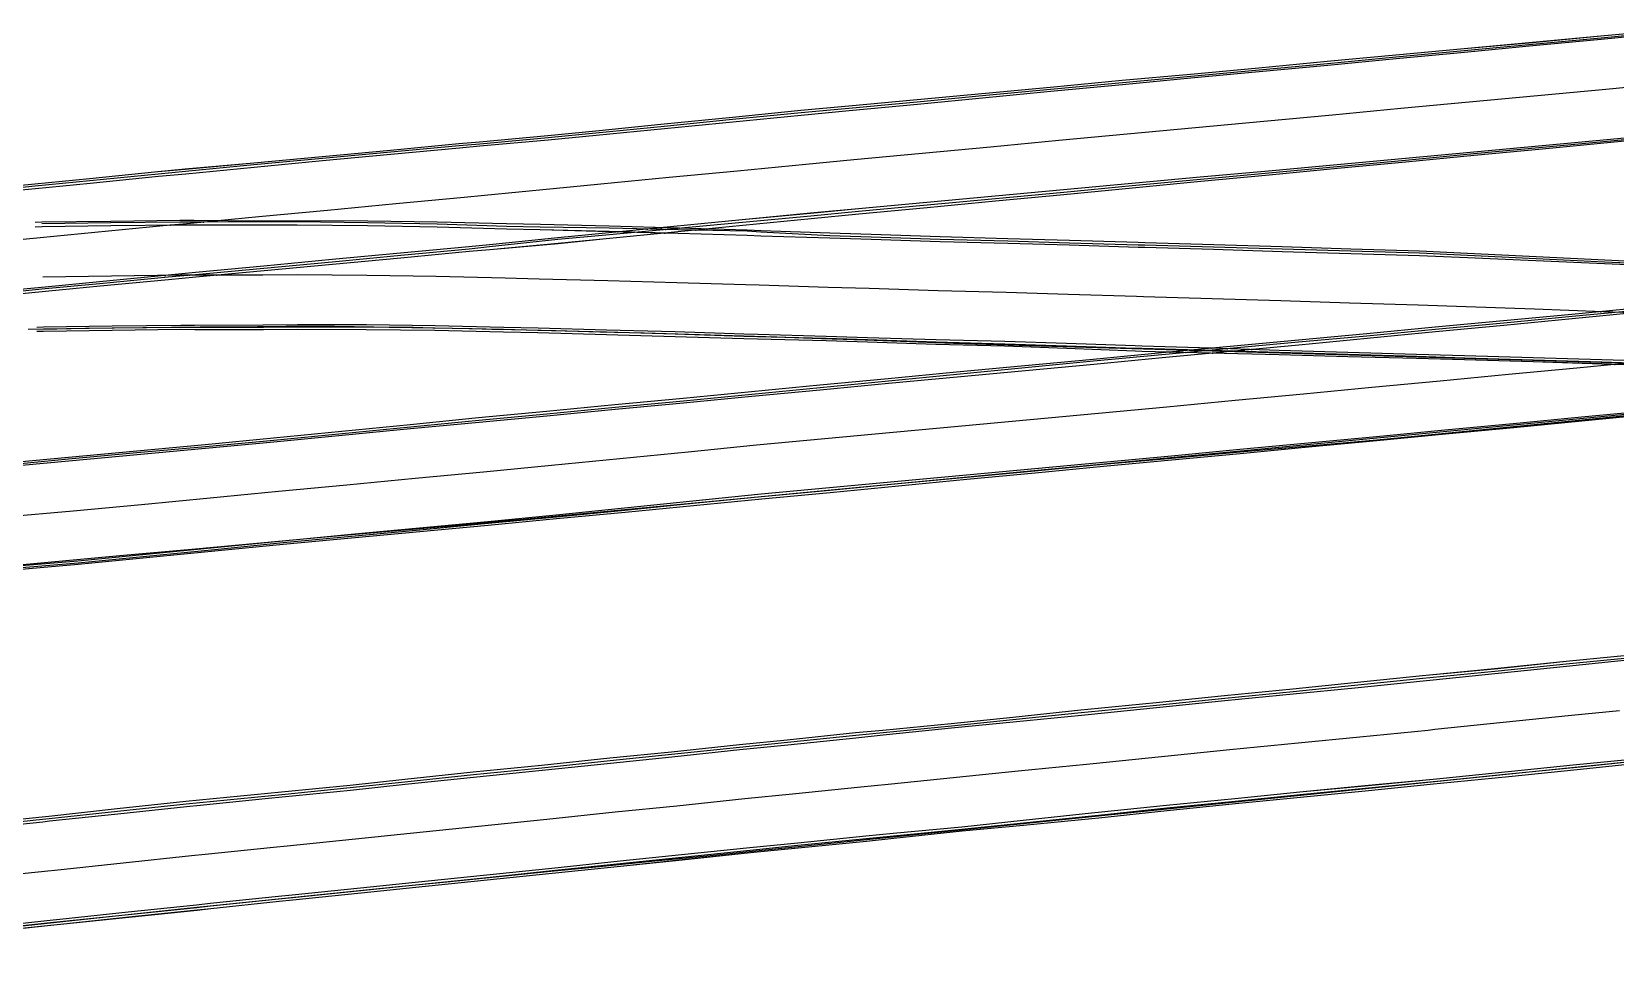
# Model space of a CAD drawing. Header units: metres. Extents: x 263353.8 to 263441.3, y 151065.1 to 151095.4.
# Drawn here: x 263366.53 to 263389.59, y 151065.08 to 151078.75 of the extents above; entities that cross this region are included whole.
import ezdxf

# ---------------------------------------------------------------- set-up
doc = ezdxf.new("R2010")
doc.units = ezdxf.units.M
for name, color, linetype in [('_BRK_INT', 1, 'Continuous'), ('_HARC', 251, 'Continuous'), ('_HTAN', 251, 'Continuous'), ('LIEDGE', 12, 'Continuous'), ('LIRAIL', 12, 'Continuous'), ('LOEDGE', 12, 'Continuous'), ('LORAIL', 12, 'Continuous'), ('LTOP', 12, 'Continuous'), ('RCL', 12, 'Continuous'), ('RIEDGE', 92, 'Continuous'), ('RIRAIL', 92, 'Continuous'), ('ROEDGE', 92, 'Continuous'), ('RORAIL', 92, 'Continuous'), ('RTOP', 92, 'Continuous')]:
    doc.layers.add(name, color=color, linetype=linetype)

msp = doc.modelspace()

# ---------------------------------------------------------------- linework, layer by layer
at = {"layer": '_BRK_INT'}
for p in [(263368.549, 151075.931, 256.27), (263368.55, 151075.931, 256.326), (263369.031, 151075.977, 256.327), (263369.232, 151075.996, 256.323), (263369.232, 151075.996, 256.326), (263375.066, 151075.834, 256.316), (263375.067, 151075.834, 256.316), (263375.067, 151075.834, 256.337), (263375.068, 151075.834, 256.337), (263375.304, 151075.828, 256.318), (263375.304, 151075.828, 256.338), (263375.496, 151075.876, 256.328), (263375.497, 151075.875, 256.339), (263375.7, 151075.895, 256.341), (263375.7, 151075.895, 256.323), (263375.7, 151075.895, 256.331), (263375.701, 151075.895, 256.331), (263375.749, 151075.815, 256.322), (263375.75, 151075.816, 256.341), (263375.75, 151075.815, 256.322), (263375.751, 151075.816, 256.341), (263375.763, 151075.87, 256.341), (263375.958, 151075.888, 256.34), (263375.958, 151075.888, 256.34), (263376.204, 151075.86, 256.343), (263376.204, 151075.86, 256.332), (263376.362, 151075.876, 256.335), (263376.362, 151075.876, 256.344), (263376.362, 151075.876, 256.344), (263376.363, 151075.876, 256.339), (263368.472, 151075.199, 256.326), (263368.474, 151075.199, 256.326), (263368.825, 151075.202, 256.326), (263369.227, 151075.203, 256.328), (263369.229, 151075.203, 256.31), (263389.384, 151074.672, 256.342), (263383.11, 151074.084, 256.35), (263383.111, 151074.084, 256.35), (263383.337, 151074.078, 256.348), (263383.425, 151074.113, 256.352), (263383.426, 151074.113, 256.352), (263383.655, 151074.107, 256.352), (263383.707, 151074.14, 256.337), (263383.708, 151074.14, 256.337), (263383.727, 151074.068, 256.346), (263383.728, 151074.068, 256.346), (263383.941, 151074.132, 256.342), (263383.942, 151074.132, 256.337), (263384.025, 151074.096, 256.35), (263384.026, 151074.096, 256.35), (263384.296, 151074.122, 256.349), (263384.297, 151074.122, 256.336), (263384.297, 151074.122, 256.336), (263384.298, 151074.122, 256.336), (263389.588, 151073.905, 256.336)]:
    msp.add_point(p, dxfattribs=at)
at = {"layer": '_HARC'}
for points in [[(263370.652, 151074.457, 256.326), (263370.235, 151074.455, 256.325), (263369.818, 151074.452, 256.325), (263369.401, 151074.449, 256.324), (263368.984, 151074.445, 256.324), (263368.567, 151074.441, 256.323), (263368.149, 151074.436, 256.322), (263367.732, 151074.431, 256.322), (263367.315, 151074.425, 256.321), (263366.898, 151074.419, 256.321), (263366.481, 151074.413, 256.32)], [(263373.519, 151074.406, 256.332), (263373.233, 151074.414, 256.331), (263372.946, 151074.421, 256.331), (263372.659, 151074.428, 256.33), (263372.373, 151074.434, 256.33), (263372.086, 151074.44, 256.329), (263371.799, 151074.444, 256.328), (263371.512, 151074.449, 256.328), (263371.225, 151074.452, 256.327), (263370.939, 151074.455, 256.327), (263370.652, 151074.457, 256.326)], [(263379.956, 151074.208, 256.349), (263379.313, 151074.233, 256.347), (263378.669, 151074.257, 256.346), (263378.026, 151074.279, 256.344), (263377.382, 151074.301, 256.342), (263376.738, 151074.321, 256.341), (263376.094, 151074.341, 256.339), (263375.451, 151074.359, 256.337), (263374.807, 151074.376, 256.335), (263374.163, 151074.391, 256.334), (263373.519, 151074.406, 256.332)], [(263393.383, 151073.824, 256.342), (263392.384, 151073.851, 256.343), (263391.384, 151073.879, 256.343), (263390.385, 151073.906, 256.344), (263389.385, 151073.934, 256.344), (263388.385, 151073.962, 256.345), (263387.386, 151073.991, 256.345), (263386.386, 151074.019, 256.346), (263385.387, 151074.048, 256.346), (263384.387, 151074.077, 256.347), (263383.387, 151074.106, 256.347), (263382.388, 151074.135, 256.348), (263381.388, 151074.165, 256.348), (263379.956, 151074.208, 256.349)], [(263373.844, 151071.66, 256.361), (263372.848, 151071.57, 256.361), (263371.852, 151071.481, 256.36), (263370.857, 151071.391, 256.36), (263369.861, 151071.3, 256.359), (263368.865, 151071.21, 256.359), (263367.869, 151071.119, 256.359), (263366.873, 151071.028, 256.358), (263365.877, 151070.936, 256.358), (263364.881, 151070.844, 256.357)], [(263376.364, 151066.744, 256.337), (263375.607, 151066.669, 256.335), (263374.85, 151066.594, 256.333), (263374.093, 151066.519, 256.33), (263373.336, 151066.443, 256.328), (263372.579, 151066.366, 256.326), (263371.822, 151066.29, 256.324), (263371.065, 151066.213, 256.322), (263370.308, 151066.135, 256.319), (263368.794, 151065.979, 256.315)]]:
    msp.add_polyline3d(points, dxfattribs=at)
at = {"layer": '_HTAN'}
for p, q in [((263390.217, 151073.219, 256.356), (263373.844, 151071.66, 256.361)), ((263390.687, 151068.204, 256.348), (263376.364, 151066.744, 256.337)), ((263368.794, 151065.979, 256.315), (263360.371, 151065.08, 256.308))]:
    msp.add_line(p, q, dxfattribs=at)
at = {"layer": 'LIEDGE'}
for points in [[(263390.221, 151077.25, 256.357), (263389.524, 151077.18, 256.355), (263388.528, 151077.088, 256.352), (263387.533, 151076.996, 256.349), (263386.537, 151076.905, 256.346), (263385.541, 151076.813, 256.343), (263384.545, 151076.721, 256.34), (263383.549, 151076.629, 256.337), (263382.554, 151076.537, 256.334), (263381.558, 151076.445, 256.331), (263380.562, 151076.353, 256.328), (263379.566, 151076.261, 256.323), (263378.571, 151076.169, 256.319), (263377.874, 151076.105, 256.316), (263376.878, 151076.009, 256.318), (263375.883, 151075.913, 256.319), (263374.887, 151075.817, 256.32), (263374.191, 151075.749, 256.321), (263373.196, 151075.647, 256.317), (263372.897, 151075.616, 256.316), (263371.902, 151075.523, 256.317), (263370.906, 151075.43, 256.318), (263369.91, 151075.336, 256.319), (263368.915, 151075.242, 256.318), (263368.517, 151075.204, 256.317), (263367.521, 151075.108, 256.307), (263366.725, 151075.031, 256.299), (263365.73, 151074.936, 256.301)], [(263390.398, 151073.943, 256.339), (263389.398, 151073.971, 256.337), (263388.398, 151074, 256.335), (263387.399, 151074.029, 256.333), (263386.699, 151074.049, 256.332), (263385.7, 151074.079, 256.334), (263384.7, 151074.109, 256.335), (263383.701, 151074.14, 256.337), (263382.701, 151074.171, 256.339), (263382.601, 151074.174, 256.339), (263381.602, 151074.207, 256.329), (263380.702, 151074.237, 256.32), (263379.703, 151074.263, 256.327), (263378.703, 151074.293, 256.331), (263378.103, 151074.31, 256.334), (263377.104, 151074.34, 256.333), (263376.904, 151074.346, 256.333), (263375.904, 151074.377, 256.328), (263374.904, 151074.405, 256.324), (263373.905, 151074.431, 256.319), (263373.405, 151074.443, 256.317), (263372.405, 151074.465, 256.319), (263371.405, 151074.479, 256.321), (263370.404, 151074.482, 256.323), (263369.904, 151074.478, 256.325), (263368.904, 151074.473, 256.325), (263368.704, 151074.471, 256.325), (263367.704, 151074.46, 256.323), (263366.704, 151074.446, 256.322)], [(263390.098, 151073.23, 256.303), (263389.103, 151073.136, 256.3), (263388.107, 151073.041, 256.296), (263387.112, 151072.946, 256.292), (263386.116, 151072.852, 256.293), (263385.121, 151072.757, 256.309), (263384.125, 151072.663, 256.326), (263383.13, 151072.568, 256.342), (263382.134, 151072.475, 256.347), (263381.138, 151072.383, 256.334), (263380.143, 151072.291, 256.322), (263379.147, 151072.199, 256.309), (263378.151, 151072.107, 256.297), (263377.155, 151072.015, 256.284), (263376.16, 151071.914, 256.302), (263375.166, 151071.813, 256.319), (263374.171, 151071.711, 256.337), (263373.175, 151071.614, 256.345), (263372.18, 151071.52, 256.343), (263371.184, 151071.426, 256.341), (263370.189, 151071.331, 256.339), (263369.194, 151071.233, 256.34), (263368.199, 151071.134, 256.342), (263367.203, 151071.038, 256.343), (263366.206, 151070.957, 256.342)], [(263389.726, 151068.14, 256.336), (263389.029, 151068.071, 256.332), (263388.034, 151067.973, 256.332), (263387.039, 151067.87, 256.338), (263386.94, 151067.86, 256.339), (263385.944, 151067.765, 256.336), (263385.048, 151067.678, 256.334), (263384.054, 151067.577, 256.329), (263383.058, 151067.48, 256.333), (263382.064, 151067.377, 256.339), (263381.964, 151067.367, 256.339), (263380.97, 151067.261, 256.339), (263380.075, 151067.166, 256.338), (263379.079, 151067.071, 256.328), (263378.681, 151067.033, 256.324), (263377.686, 151066.933, 256.323), (263376.99, 151066.863, 256.322), (263375.995, 151066.761, 256.32), (263375.099, 151066.671, 256.317), (263374.105, 151066.563, 256.327), (263373.111, 151066.459, 256.319), (263372.116, 151066.359, 256.314), (263371.32, 151066.278, 256.309), (263370.325, 151066.174, 256.315), (263370.126, 151066.153, 256.316), (263369.131, 151066.051, 256.299), (263368.932, 151066.031, 256.295), (263367.938, 151065.926, 256.297), (263366.943, 151065.82, 256.299), (263366.844, 151065.81, 256.299), (263365.849, 151065.705, 256.299)]]:
    msp.add_polyline3d(points, dxfattribs=at)
at = {"layer": 'LIRAIL', "lineweight": -3}
for points in [[(263390.221, 151077.25, 256.365), (263389.524, 151077.18, 256.363), (263388.528, 151077.088, 256.362), (263387.533, 151076.996, 256.361), (263386.537, 151076.904, 256.36), (263385.541, 151076.813, 256.359), (263384.545, 151076.721, 256.357), (263383.549, 151076.629, 256.356), (263382.554, 151076.537, 256.355), (263381.558, 151076.445, 256.354), (263380.562, 151076.353, 256.353), (263379.566, 151076.261, 256.35), (263378.571, 151076.169, 256.348), (263377.874, 151076.104, 256.346), (263376.878, 151076.009, 256.343), (263375.883, 151075.913, 256.34), (263374.887, 151075.817, 256.336), (263374.191, 151075.749, 256.334), (263373.196, 151075.646, 256.327), (263372.897, 151075.616, 256.325), (263371.902, 151075.523, 256.326), (263370.906, 151075.43, 256.327), (263369.91, 151075.336, 256.328), (263368.915, 151075.242, 256.328), (263368.517, 151075.204, 256.327), (263367.521, 151075.108, 256.318), (263366.725, 151075.031, 256.31), (263365.73, 151074.936, 256.312)], [(263390.398, 151073.943, 256.351), (263389.398, 151073.971, 256.349), (263388.398, 151074, 256.346), (263387.399, 151074.028, 256.343), (263386.699, 151074.049, 256.341), (263385.7, 151074.079, 256.345), (263384.7, 151074.109, 256.348), (263383.701, 151074.14, 256.351), (263382.701, 151074.171, 256.355), (263382.601, 151074.174, 256.355), (263381.602, 151074.207, 256.352), (263380.702, 151074.237, 256.349), (263379.703, 151074.263, 256.349), (263378.703, 151074.293, 256.347), (263378.103, 151074.31, 256.346), (263377.104, 151074.34, 256.343), (263376.904, 151074.346, 256.342), (263375.904, 151074.377, 256.339), (263374.904, 151074.405, 256.336), (263373.905, 151074.431, 256.333), (263373.405, 151074.443, 256.331), (263372.405, 151074.465, 256.33), (263371.405, 151074.479, 256.329), (263370.404, 151074.482, 256.328), (263369.904, 151074.478, 256.327), (263368.904, 151074.473, 256.326), (263368.704, 151074.471, 256.326), (263367.704, 151074.46, 256.325), (263366.704, 151074.446, 256.323), (263366.604, 151074.444, 256.323)], [(263390.098, 151073.23, 256.312), (263389.103, 151073.136, 256.308), (263388.107, 151073.041, 256.305), (263387.112, 151072.946, 256.301), (263386.116, 151072.852, 256.302), (263385.121, 151072.757, 256.318), (263384.125, 151072.663, 256.333), (263383.13, 151072.568, 256.349), (263382.134, 151072.475, 256.359), (263381.138, 151072.383, 256.358), (263380.143, 151072.291, 256.358), (263379.147, 151072.199, 256.358), (263378.151, 151072.107, 256.358), (263377.155, 151072.015, 256.358), (263376.16, 151071.914, 256.356), (263375.166, 151071.812, 256.355), (263374.171, 151071.711, 256.353), (263373.175, 151071.614, 256.351), (263372.18, 151071.52, 256.35), (263371.184, 151071.426, 256.348), (263370.189, 151071.331, 256.346), (263369.194, 151071.233, 256.348), (263368.199, 151071.134, 256.349), (263367.203, 151071.038, 256.35), (263366.206, 151070.957, 256.347)], [(263389.726, 151068.14, 256.349), (263389.029, 151068.071, 256.349), (263388.034, 151067.972, 256.349), (263387.039, 151067.87, 256.346), (263386.94, 151067.86, 256.346), (263385.944, 151067.764, 256.347), (263385.048, 151067.678, 256.347), (263384.054, 151067.577, 256.346), (263383.058, 151067.479, 256.346), (263382.064, 151067.377, 256.346), (263381.964, 151067.367, 256.346), (263380.97, 151067.261, 256.345), (263380.075, 151067.166, 256.343), (263379.079, 151067.071, 256.341), (263378.681, 151067.033, 256.341), (263377.686, 151066.933, 256.339), (263376.99, 151066.863, 256.338), (263375.995, 151066.761, 256.338), (263375.099, 151066.671, 256.336), (263374.105, 151066.563, 256.334), (263373.111, 151066.459, 256.332), (263372.116, 151066.359, 256.331), (263371.32, 151066.278, 256.329), (263370.325, 151066.174, 256.326), (263370.126, 151066.153, 256.325), (263369.131, 151066.051, 256.318), (263368.932, 151066.031, 256.316), (263367.938, 151065.926, 256.315), (263366.943, 151065.82, 256.313), (263366.844, 151065.81, 256.313), (263365.85, 151065.705, 256.313)]]:
    msp.add_polyline3d(points, dxfattribs=at)
at = {"layer": 'LOEDGE'}
for points in [[(263390.225, 151077.202, 256.361), (263389.528, 151077.135, 256.359), (263388.533, 151077.04, 256.356), (263387.537, 151076.945, 256.353), (263386.542, 151076.85, 256.35), (263385.546, 151076.756, 256.347), (263384.551, 151076.661, 256.344), (263383.555, 151076.566, 256.34), (263382.56, 151076.471, 256.337), (263381.564, 151076.376, 256.334), (263380.569, 151076.282, 256.331), (263379.573, 151076.187, 256.327), (263378.578, 151076.091, 256.322), (263377.881, 151076.025, 256.319), (263376.886, 151075.927, 256.323), (263375.891, 151075.829, 256.327), (263374.896, 151075.731, 256.331), (263374.199, 151075.662, 256.334), (263373.203, 151075.574, 256.321), (263372.904, 151075.547, 256.317), (263371.908, 151075.454, 256.317), (263370.913, 151075.361, 256.318), (263369.917, 151075.267, 256.318), (263368.921, 151075.175, 256.306), (263368.523, 151075.138, 256.301), (263367.528, 151075.043, 256.297), (263366.731, 151074.968, 256.293), (263365.736, 151074.869, 256.3)], [(263390.396, 151073.881, 256.339), (263389.396, 151073.91, 256.336), (263388.397, 151073.94, 256.332), (263387.397, 151073.97, 256.329), (263386.698, 151073.992, 256.327), (263385.698, 151074.017, 256.334), (263384.698, 151074.043, 256.34), (263383.698, 151074.068, 256.346), (263382.699, 151074.094, 256.352), (263382.599, 151074.097, 256.353), (263381.599, 151074.134, 256.346), (263380.7, 151074.168, 256.339), (263379.7, 151074.195, 256.338), (263378.701, 151074.228, 256.333), (263378.101, 151074.247, 256.331), (263377.102, 151074.271, 256.329), (263376.902, 151074.276, 256.328), (263375.902, 151074.308, 256.329), (263374.903, 151074.336, 256.33), (263373.903, 151074.362, 256.331), (263373.403, 151074.375, 256.331), (263372.404, 151074.396, 256.326), (263371.404, 151074.409, 256.321), (263370.405, 151074.411, 256.317), (263369.905, 151074.406, 256.314), (263368.905, 151074.41, 256.304), (263368.705, 151074.411, 256.301), (263367.705, 151074.399, 256.3), (263366.705, 151074.385, 256.299), (263366.605, 151074.383, 256.298)], [(263390.104, 151073.174, 256.289), (263389.108, 151073.078, 256.284), (263388.113, 151072.983, 256.279), (263387.118, 151072.887, 256.275), (263386.122, 151072.791, 256.275), (263385.126, 151072.698, 256.297), (263384.131, 151072.604, 256.318), (263383.135, 151072.511, 256.339), (263382.14, 151072.416, 256.348), (263381.144, 151072.321, 256.338), (263380.149, 151072.226, 256.327), (263379.153, 151072.131, 256.317), (263378.158, 151072.036, 256.306), (263377.162, 151071.941, 256.296), (263376.167, 151071.845, 256.312), (263375.172, 151071.749, 256.328), (263374.176, 151071.653, 256.343), (263373.18, 151071.56, 256.351), (263372.185, 151071.468, 256.349), (263371.189, 151071.376, 256.348), (263370.193, 151071.283, 256.347), (263369.198, 151071.186, 256.345), (263368.203, 151071.088, 256.343), (263367.207, 151070.992, 256.341), (263366.211, 151070.903, 256.343)], [(263389.733, 151068.074, 256.352), (263389.036, 151068.001, 256.354), (263388.042, 151067.899, 256.343), (263387.046, 151067.8, 256.328), (263386.947, 151067.79, 256.326), (263385.952, 151067.69, 256.335), (263385.056, 151067.6, 256.342), (263384.061, 151067.504, 256.339), (263383.066, 151067.403, 256.34), (263382.072, 151067.298, 256.351), (263381.972, 151067.287, 256.352), (263380.977, 151067.191, 256.346), (263380.081, 151067.105, 256.34), (263379.087, 151067, 256.331), (263378.689, 151066.958, 256.327), (263377.694, 151066.86, 256.329), (263376.997, 151066.791, 256.33), (263376.002, 151066.686, 256.33), (263375.107, 151066.594, 256.329), (263374.112, 151066.492, 256.33), (263373.118, 151066.387, 256.327), (263372.123, 151066.285, 256.326), (263371.327, 151066.203, 256.325), (263370.333, 151066.101, 256.316), (263370.134, 151066.081, 256.314), (263369.139, 151065.975, 256.299), (263368.94, 151065.953, 256.296), (263367.946, 151065.851, 256.298), (263366.951, 151065.749, 256.301), (263366.852, 151065.739, 256.301), (263365.857, 151065.633, 256.305)]]:
    msp.add_polyline3d(points, dxfattribs=at)
at = {"layer": 'LORAIL'}
for points in [[(263390.225, 151077.202, 256.365), (263389.528, 151077.135, 256.363), (263388.533, 151077.04, 256.362), (263387.537, 151076.945, 256.361), (263386.542, 151076.85, 256.36), (263385.546, 151076.756, 256.359), (263384.551, 151076.661, 256.357), (263383.555, 151076.566, 256.356), (263382.56, 151076.471, 256.355), (263381.564, 151076.376, 256.354), (263380.569, 151076.282, 256.353), (263379.573, 151076.187, 256.35), (263378.578, 151076.092, 256.348), (263377.881, 151076.025, 256.346), (263376.886, 151075.927, 256.343), (263375.891, 151075.829, 256.34), (263374.896, 151075.731, 256.336), (263374.199, 151075.663, 256.334), (263373.203, 151075.574, 256.327), (263372.904, 151075.547, 256.325), (263371.908, 151075.454, 256.326), (263370.913, 151075.361, 256.327), (263369.917, 151075.267, 256.328), (263368.921, 151075.175, 256.328), (263368.523, 151075.138, 256.327), (263367.528, 151075.043, 256.318), (263366.731, 151074.968, 256.31), (263365.736, 151074.869, 256.312)], [(263390.396, 151073.881, 256.351), (263389.396, 151073.911, 256.349), (263388.397, 151073.94, 256.346), (263387.397, 151073.971, 256.343), (263386.698, 151073.992, 256.341), (263385.698, 151074.017, 256.345), (263384.698, 151074.043, 256.348), (263383.698, 151074.068, 256.351), (263382.699, 151074.094, 256.355), (263382.599, 151074.097, 256.355), (263381.599, 151074.134, 256.352), (263380.7, 151074.168, 256.349), (263379.7, 151074.196, 256.349), (263378.701, 151074.228, 256.347), (263378.101, 151074.247, 256.346), (263377.102, 151074.271, 256.343), (263376.902, 151074.276, 256.342), (263375.902, 151074.308, 256.339), (263374.903, 151074.337, 256.336), (263373.903, 151074.363, 256.333), (263373.403, 151074.375, 256.331), (263372.404, 151074.396, 256.33), (263371.404, 151074.409, 256.329), (263370.405, 151074.411, 256.328), (263369.905, 151074.406, 256.327), (263368.905, 151074.41, 256.326), (263368.705, 151074.411, 256.326), (263367.705, 151074.399, 256.325), (263366.705, 151074.385, 256.323), (263366.605, 151074.384, 256.323)], [(263390.104, 151073.174, 256.312), (263389.108, 151073.078, 256.308), (263388.113, 151072.983, 256.305), (263387.118, 151072.887, 256.301), (263386.122, 151072.791, 256.302), (263385.126, 151072.698, 256.318), (263384.131, 151072.604, 256.333), (263383.135, 151072.511, 256.349), (263382.14, 151072.416, 256.359), (263381.144, 151072.321, 256.358), (263380.149, 151072.226, 256.358), (263379.153, 151072.131, 256.358), (263378.158, 151072.036, 256.358), (263377.162, 151071.941, 256.358), (263376.167, 151071.845, 256.356), (263375.172, 151071.749, 256.355), (263374.176, 151071.653, 256.353), (263373.18, 151071.56, 256.351), (263372.185, 151071.468, 256.35), (263371.189, 151071.376, 256.348), (263370.193, 151071.283, 256.346), (263369.198, 151071.186, 256.348), (263368.203, 151071.089, 256.349), (263367.207, 151070.992, 256.35), (263366.211, 151070.904, 256.347)], [(263389.733, 151068.074, 256.349), (263389.036, 151068.001, 256.349), (263388.042, 151067.899, 256.349), (263387.046, 151067.8, 256.346), (263386.947, 151067.79, 256.346), (263385.952, 151067.69, 256.347), (263385.056, 151067.6, 256.347), (263384.061, 151067.504, 256.346), (263383.066, 151067.403, 256.346), (263382.072, 151067.298, 256.346), (263381.972, 151067.287, 256.346), (263380.977, 151067.191, 256.345), (263380.081, 151067.105, 256.343), (263379.087, 151067, 256.341), (263378.689, 151066.958, 256.341), (263377.694, 151066.86, 256.339), (263376.997, 151066.791, 256.338), (263376.002, 151066.687, 256.338), (263375.107, 151066.594, 256.336), (263374.112, 151066.492, 256.334), (263373.118, 151066.387, 256.332), (263372.123, 151066.285, 256.331), (263371.327, 151066.203, 256.329), (263370.333, 151066.101, 256.326), (263370.134, 151066.081, 256.325), (263369.139, 151065.975, 256.318), (263368.94, 151065.954, 256.316), (263367.946, 151065.852, 256.315), (263366.951, 151065.749, 256.313), (263366.852, 151065.739, 256.313), (263365.857, 151065.634, 256.313)]]:
    msp.add_polyline3d(points, dxfattribs=at)
at = {"layer": 'LTOP'}
for points in [[(263390.223, 151077.224, 256.365), (263389.526, 151077.156, 256.363), (263388.531, 151077.063, 256.362), (263387.535, 151076.97, 256.361), (263386.539, 151076.876, 256.36), (263385.544, 151076.783, 256.359), (263384.548, 151076.69, 256.357), (263383.552, 151076.597, 256.356), (263382.557, 151076.504, 256.355), (263381.561, 151076.41, 256.354), (263380.566, 151076.317, 256.353), (263379.57, 151076.224, 256.35), (263378.574, 151076.13, 256.348), (263377.877, 151076.065, 256.346), (263376.882, 151075.973, 256.343), (263375.886, 151075.881, 256.34), (263374.89, 151075.789, 256.336), (263374.193, 151075.725, 256.334), (263373.199, 151075.616, 256.327), (263372.901, 151075.584, 256.325), (263371.905, 151075.489, 256.326), (263370.909, 151075.395, 256.327), (263369.914, 151075.3, 256.328), (263368.918, 151075.211, 256.328), (263368.52, 151075.175, 256.327), (263367.524, 151075.08, 256.318), (263366.728, 151075.004, 256.31), (263365.733, 151074.903, 256.312)], [(263390.397, 151073.905, 256.351), (263389.397, 151073.935, 256.349), (263388.397, 151073.966, 256.346), (263387.398, 151073.997, 256.343), (263386.698, 151074.019, 256.341), (263385.699, 151074.048, 256.345), (263384.699, 151074.076, 256.348), (263383.7, 151074.105, 256.351), (263382.7, 151074.134, 256.355), (263382.6, 151074.137, 256.355), (263381.601, 151074.171, 256.352), (263380.701, 151074.201, 256.349), (263379.702, 151074.229, 256.349), (263378.702, 151074.261, 256.347), (263378.102, 151074.28, 256.346), (263377.103, 151074.308, 256.343), (263376.903, 151074.313, 256.342), (263375.903, 151074.345, 256.339), (263374.904, 151074.373, 256.336), (263373.904, 151074.399, 256.333), (263373.404, 151074.411, 256.331), (263372.404, 151074.432, 256.33), (263371.404, 151074.446, 256.329), (263370.405, 151074.448, 256.328), (263369.905, 151074.443, 256.327), (263368.905, 151074.442, 256.326), (263368.705, 151074.442, 256.326), (263367.705, 151074.43, 256.325), (263366.705, 151074.416, 256.323)], [(263390.102, 151073.188, 256.312), (263389.107, 151073.091, 256.308), (263388.112, 151072.994, 256.305), (263387.116, 151072.898, 256.301), (263386.121, 151072.803, 256.302), (263385.125, 151072.714, 256.318), (263384.129, 151072.625, 256.333), (263383.133, 151072.536, 256.349), (263382.137, 151072.445, 256.359), (263381.141, 151072.352, 256.358), (263380.146, 151072.258, 256.358), (263379.15, 151072.164, 256.358), (263378.155, 151072.07, 256.358), (263377.159, 151071.976, 256.358), (263376.164, 151071.877, 256.356), (263375.169, 151071.778, 256.355), (263374.174, 151071.68, 256.353), (263373.178, 151071.585, 256.351), (263372.182, 151071.492, 256.35), (263371.187, 151071.398, 256.348), (263370.191, 151071.304, 256.346), (263369.196, 151071.206, 256.348), (263368.201, 151071.107, 256.349), (263367.206, 151071.011, 256.35), (263366.209, 151070.927, 256.347)], [(263389.729, 151068.105, 256.349), (263389.033, 151068.036, 256.349), (263388.038, 151067.936, 256.349), (263387.043, 151067.835, 256.346), (263386.943, 151067.825, 256.346), (263385.948, 151067.727, 256.347), (263385.052, 151067.639, 256.347), (263384.057, 151067.54, 256.346), (263383.062, 151067.441, 256.346), (263382.068, 151067.337, 256.346), (263381.968, 151067.327, 256.346), (263380.974, 151067.224, 256.345), (263380.078, 151067.132, 256.343), (263379.083, 151067.035, 256.341), (263378.685, 151066.996, 256.341), (263377.69, 151066.896, 256.339), (263376.993, 151066.827, 256.338), (263375.999, 151066.724, 256.338), (263375.103, 151066.633, 256.336), (263374.109, 151066.528, 256.334), (263373.114, 151066.423, 256.332), (263372.119, 151066.322, 256.331), (263371.324, 151066.24, 256.329), (263370.329, 151066.138, 256.326), (263370.13, 151066.117, 256.325), (263369.135, 151066.013, 256.318), (263368.936, 151065.992, 256.316), (263367.942, 151065.889, 256.315), (263366.947, 151065.785, 256.313), (263366.848, 151065.774, 256.313), (263365.853, 151065.669, 256.313)]]:
    msp.add_polyline3d(points, dxfattribs=at)
at = {"layer": 'RCL', "lineweight": -3}
for points in [[(263390.152, 151077.977, 256.363), (263389.455, 151077.909, 256.363), (263388.46, 151077.816, 256.362), (263387.464, 151077.722, 256.361), (263386.468, 151077.629, 256.36), (263385.473, 151077.536, 256.359), (263384.477, 151077.443, 256.357), (263383.481, 151077.35, 256.356), (263382.486, 151077.257, 256.355), (263381.49, 151077.163, 256.354), (263380.494, 151077.07, 256.353), (263379.499, 151076.977, 256.35), (263378.503, 151076.883, 256.348), (263377.806, 151076.818, 256.346), (263376.81, 151076.721, 256.343), (263375.815, 151076.625, 256.34), (263374.819, 151076.528, 256.336), (263374.123, 151076.46, 256.334), (263373.127, 151076.364, 256.327), (263372.828, 151076.335, 256.325), (263371.833, 151076.242, 256.326), (263370.837, 151076.148, 256.327), (263369.841, 151076.055, 256.328), (263368.845, 151075.959, 256.328), (263368.447, 151075.921, 256.327), (263367.452, 151075.824, 256.318), (263366.655, 151075.747, 256.31), (263365.66, 151075.652, 256.312)], [(263390.417, 151074.635, 256.343), (263389.418, 151074.671, 256.342), (263388.418, 151074.707, 256.342), (263387.419, 151074.743, 256.342), (263386.72, 151074.768, 256.341), (263385.72, 151074.798, 256.344), (263384.721, 151074.828, 256.347), (263383.722, 151074.858, 256.349), (263382.722, 151074.888, 256.352), (263382.622, 151074.891, 256.352), (263381.623, 151074.923, 256.351), (263380.724, 151074.952, 256.349), (263379.731, 151074.977, 256.349), (263378.729, 151075.008, 256.347), (263378.128, 151075.026, 256.345), (263377.127, 151075.057, 256.343), (263376.926, 151075.063, 256.342), (263375.925, 151075.093, 256.338), (263374.923, 151075.121, 256.334), (263373.921, 151075.146, 256.331), (263373.425, 151075.158, 256.329), (263372.42, 151075.184, 256.328), (263371.414, 151075.201, 256.328), (263370.4, 151075.207, 256.327), (263369.899, 151075.205, 256.327), (263368.897, 151075.203, 256.326), (263368.697, 151075.202, 256.326), (263367.695, 151075.19, 256.325), (263366.693, 151075.176, 256.323)], [(263390.03, 151073.947, 256.312), (263389.035, 151073.852, 256.308), (263388.039, 151073.757, 256.305), (263387.044, 151073.661, 256.301), (263386.048, 151073.566, 256.302), (263385.053, 151073.472, 256.316), (263384.057, 151073.378, 256.331), (263383.062, 151073.283, 256.346), (263382.066, 151073.19, 256.355), (263381.07, 151073.097, 256.355), (263380.075, 151073.004, 256.355), (263379.079, 151072.912, 256.355), (263378.083, 151072.819, 256.355), (263377.088, 151072.726, 256.354), (263376.092, 151072.628, 256.354), (263375.097, 151072.53, 256.353), (263374.102, 151072.431, 256.353), (263373.111, 151072.336, 256.351), (263372.115, 151072.242, 256.35), (263371.119, 151072.148, 256.348), (263370.123, 151072.053, 256.346), (263369.128, 151071.957, 256.347), (263368.132, 151071.86, 256.348), (263367.136, 151071.766, 256.348), (263366.14, 151071.68, 256.346)], [(263389.653, 151068.858, 256.346), (263388.956, 151068.789, 256.347), (263387.961, 151068.688, 256.345), (263386.966, 151068.585, 256.344), (263386.867, 151068.575, 256.344), (263385.872, 151068.477, 256.345), (263384.976, 151068.389, 256.345), (263383.981, 151068.29, 256.346), (263382.986, 151068.191, 256.345), (263381.991, 151068.089, 256.343), (263381.892, 151068.079, 256.343), (263380.897, 151067.978, 256.341), (263380.001, 151067.887, 256.34), (263379.006, 151067.788, 256.34), (263378.608, 151067.748, 256.341), (263377.613, 151067.647, 256.338), (263376.917, 151067.576, 256.336), (263375.925, 151067.473, 256.335), (263375.029, 151067.381, 256.332), (263374.034, 151067.276, 256.331), (263373.039, 151067.174, 256.329), (263372.043, 151067.072, 256.327), (263371.247, 151066.99, 256.326), (263370.252, 151066.888, 256.323), (263370.053, 151066.867, 256.322), (263369.057, 151066.765, 256.316), (263368.858, 151066.745, 256.315), (263367.862, 151066.64, 256.314), (263366.867, 151066.535, 256.313), (263366.768, 151066.525, 256.313), (263365.773, 151066.42, 256.313)]]:
    msp.add_polyline3d(points, dxfattribs=at)
at = {"layer": 'RIEDGE'}
for points in [[(263390.083, 151078.704, 256.353), (263389.387, 151078.638, 256.352), (263388.391, 151078.543, 256.351), (263387.396, 151078.449, 256.35), (263386.4, 151078.354, 256.349), (263385.405, 151078.26, 256.348), (263384.409, 151078.165, 256.347), (263383.413, 151078.071, 256.346), (263382.418, 151077.976, 256.345), (263381.422, 151077.882, 256.344), (263380.427, 151077.787, 256.343), (263379.431, 151077.692, 256.341), (263378.435, 151077.597, 256.339), (263377.738, 151077.531, 256.337), (263376.743, 151077.434, 256.335), (263375.747, 151077.337, 256.333), (263374.751, 151077.239, 256.331), (263374.054, 151077.171, 256.33), (263373.058, 151077.081, 256.33), (263372.759, 151077.054, 256.33), (263371.763, 151076.961, 256.329), (263370.767, 151076.867, 256.329), (263369.771, 151076.773, 256.328), (263368.775, 151076.677, 256.313), (263368.377, 151076.639, 256.307), (263367.382, 151076.541, 256.298), (263366.586, 151076.463, 256.29), (263365.59, 151076.367, 256.298)], [(263390.436, 151075.327, 256.337), (263389.437, 151075.37, 256.337), (263388.438, 151075.413, 256.336), (263387.439, 151075.457, 256.335), (263386.74, 151075.487, 256.335), (263385.741, 151075.516, 256.336), (263384.742, 151075.546, 256.337), (263383.743, 151075.576, 256.338), (263382.743, 151075.606, 256.339), (263382.643, 151075.609, 256.339), (263381.644, 151075.639, 256.34), (263380.745, 151075.666, 256.341), (263379.759, 151075.692, 256.334), (263378.755, 151075.724, 256.324), (263378.153, 151075.741, 256.318), (263377.149, 151075.774, 256.33), (263376.949, 151075.78, 256.332), (263375.945, 151075.81, 256.324), (263374.941, 151075.837, 256.315), (263373.937, 151075.862, 256.306), (263373.446, 151075.874, 256.302), (263372.434, 151075.902, 256.291), (263371.423, 151075.923, 256.28), (263370.396, 151075.932, 256.269), (263369.894, 151075.931, 256.264), (263368.89, 151075.933, 256.269), (263368.689, 151075.933, 256.271), (263367.686, 151075.921, 256.269), (263366.682, 151075.907, 256.268)], [(263389.962, 151074.664, 256.323), (263388.966, 151074.568, 256.321), (263387.971, 151074.472, 256.32), (263386.976, 151074.377, 256.319), (263385.98, 151074.281, 256.319), (263384.985, 151074.187, 256.326), (263383.989, 151074.092, 256.332), (263382.994, 151073.998, 256.338), (263381.998, 151073.904, 256.342), (263381.002, 151073.811, 256.343), (263380.007, 151073.717, 256.343), (263379.011, 151073.624, 256.344), (263378.015, 151073.531, 256.345), (263377.02, 151073.437, 256.345), (263376.024, 151073.342, 256.347), (263375.029, 151073.247, 256.349), (263374.033, 151073.152, 256.351), (263373.046, 151073.059, 256.351), (263372.05, 151072.964, 256.349), (263371.054, 151072.869, 256.347), (263370.058, 151072.774, 256.345), (263369.062, 151072.681, 256.343), (263368.066, 151072.587, 256.34), (263367.07, 151072.494, 256.339), (263366.073, 151072.403, 256.343)], [(263390.578, 151069.677, 256.343), (263389.579, 151069.576, 256.342), (263388.883, 151069.506, 256.341), (263387.888, 151069.403, 256.339), (263386.894, 151069.3, 256.325), (263386.794, 151069.29, 256.323), (263385.799, 151069.19, 256.326), (263384.904, 151069.101, 256.329), (263383.908, 151069.003, 256.335), (263382.913, 151068.902, 256.337), (263381.918, 151068.802, 256.334), (263381.819, 151068.792, 256.334), (263380.824, 151068.695, 256.336), (263379.928, 151068.607, 256.337), (263378.933, 151068.504, 256.334), (263378.535, 151068.463, 256.332), (263377.541, 151068.361, 256.32), (263376.844, 151068.289, 256.312), (263375.855, 151068.184, 256.309), (263374.958, 151068.091, 256.304), (263373.963, 151067.989, 256.322), (263372.967, 151067.889, 256.323), (263371.971, 151067.785, 256.321), (263371.175, 151067.701, 256.319), (263370.179, 151067.602, 256.311), (263369.979, 151067.582, 256.309), (263368.984, 151067.479, 256.301), (263368.784, 151067.459, 256.299), (263367.785, 151067.355, 256.297), (263366.791, 151067.25, 256.295), (263366.691, 151067.24, 256.295), (263365.697, 151067.136, 256.3)]]:
    msp.add_polyline3d(points, dxfattribs=at)
at = {"layer": 'RIRAIL', "lineweight": -3}
for points in [[(263390.083, 151078.705, 256.363), (263389.387, 151078.638, 256.363), (263388.391, 151078.543, 256.362), (263387.396, 151078.449, 256.361), (263386.4, 151078.354, 256.36), (263385.405, 151078.26, 256.359), (263384.409, 151078.165, 256.358), (263383.413, 151078.071, 256.357), (263382.418, 151077.976, 256.356), (263381.422, 151077.882, 256.355), (263380.427, 151077.787, 256.354), (263379.431, 151077.692, 256.352), (263378.435, 151077.598, 256.35), (263377.738, 151077.531, 256.348), (263376.743, 151077.434, 256.345), (263375.747, 151077.337, 256.341), (263374.751, 151077.239, 256.338), (263374.054, 151077.171, 256.335), (263373.058, 151077.081, 256.335), (263372.759, 151077.054, 256.336), (263371.763, 151076.961, 256.335), (263370.767, 151076.867, 256.335), (263369.771, 151076.773, 256.334), (263368.775, 151076.677, 256.331), (263368.377, 151076.639, 256.329), (263367.382, 151076.541, 256.324), (263366.586, 151076.463, 256.319), (263365.59, 151076.368, 256.317)], [(263390.436, 151075.327, 256.343), (263389.437, 151075.37, 256.343), (263388.438, 151075.413, 256.343), (263387.439, 151075.457, 256.343), (263386.74, 151075.487, 256.343), (263385.741, 151075.517, 256.345), (263384.742, 151075.546, 256.347), (263383.743, 151075.576, 256.35), (263382.743, 151075.606, 256.352), (263382.643, 151075.609, 256.352), (263381.644, 151075.639, 256.352), (263380.745, 151075.667, 256.351), (263379.759, 151075.692, 256.35), (263378.755, 151075.724, 256.347), (263378.153, 151075.741, 256.345), (263377.149, 151075.774, 256.347), (263376.949, 151075.78, 256.347), (263375.945, 151075.81, 256.342), (263374.941, 151075.838, 256.337), (263373.937, 151075.862, 256.331), (263373.446, 151075.874, 256.329), (263372.434, 151075.902, 256.329), (263371.423, 151075.923, 256.329), (263370.396, 151075.932, 256.329), (263369.894, 151075.931, 256.329), (263368.89, 151075.933, 256.327), (263368.689, 151075.933, 256.326), (263367.686, 151075.921, 256.325), (263366.682, 151075.907, 256.323), (263366.581, 151075.905, 256.323)], [(263389.962, 151074.664, 256.342), (263388.966, 151074.568, 256.343), (263387.971, 151074.472, 256.343), (263386.976, 151074.377, 256.343), (263385.98, 151074.281, 256.344), (263384.985, 151074.187, 256.347), (263383.989, 151074.092, 256.35), (263382.994, 151073.998, 256.353), (263381.998, 151073.904, 256.355), (263381.002, 151073.811, 256.355), (263380.007, 151073.717, 256.355), (263379.011, 151073.624, 256.355), (263378.015, 151073.531, 256.355), (263377.02, 151073.437, 256.354), (263376.024, 151073.342, 256.355), (263375.029, 151073.247, 256.355), (263374.033, 151073.152, 256.355), (263373.046, 151073.059, 256.354), (263372.05, 151072.964, 256.354), (263371.054, 151072.869, 256.353), (263370.058, 151072.774, 256.353), (263369.062, 151072.681, 256.351), (263368.066, 151072.587, 256.35), (263367.07, 151072.494, 256.349), (263366.073, 151072.403, 256.35)], [(263390.578, 151069.677, 256.345), (263389.579, 151069.576, 256.346), (263388.883, 151069.506, 256.347), (263387.888, 151069.403, 256.345), (263386.894, 151069.3, 256.344), (263386.794, 151069.29, 256.344), (263385.799, 151069.19, 256.345), (263384.903, 151069.101, 256.345), (263383.908, 151069.003, 256.346), (263382.913, 151068.902, 256.345), (263381.918, 151068.802, 256.343), (263381.819, 151068.792, 256.343), (263380.824, 151068.695, 256.341), (263379.928, 151068.607, 256.34), (263378.933, 151068.504, 256.341), (263378.535, 151068.463, 256.341), (263377.541, 151068.361, 256.338), (263376.844, 151068.289, 256.336), (263375.855, 151068.185, 256.335), (263374.958, 151068.091, 256.332), (263373.963, 151067.989, 256.331), (263372.967, 151067.889, 256.329), (263371.971, 151067.785, 256.327), (263371.175, 151067.701, 256.326), (263370.179, 151067.602, 256.323), (263369.979, 151067.582, 256.322), (263368.984, 151067.48, 256.316), (263368.784, 151067.459, 256.315), (263367.785, 151067.355, 256.317), (263366.791, 151067.25, 256.319), (263366.691, 151067.24, 256.319), (263365.697, 151067.136, 256.323)]]:
    msp.add_polyline3d(points, dxfattribs=at)
at = {"layer": 'ROEDGE'}
for points in [[(263390.079, 151078.75, 256.356), (263389.382, 151078.683, 256.352), (263388.387, 151078.591, 256.35), (263387.391, 151078.498, 256.349), (263386.395, 151078.406, 256.347), (263385.399, 151078.314, 256.345), (263384.404, 151078.221, 256.343), (263383.408, 151078.129, 256.341), (263382.412, 151078.037, 256.339), (263381.416, 151077.944, 256.337), (263380.421, 151077.852, 256.335), (263379.425, 151077.76, 256.332), (263378.429, 151077.667, 256.328), (263377.731, 151077.602, 256.326), (263376.736, 151077.502, 256.327), (263375.741, 151077.402, 256.329), (263374.745, 151077.301, 256.33), (263374.049, 151077.231, 256.331), (263373.052, 151077.141, 256.329), (263372.753, 151077.115, 256.328), (263371.757, 151077.022, 256.328), (263370.761, 151076.929, 256.328), (263369.765, 151076.836, 256.327), (263368.768, 151076.746, 256.309), (263368.37, 151076.709, 256.302), (263367.375, 151076.608, 256.303), (263366.579, 151076.527, 256.304), (263365.584, 151076.432, 256.305)], [(263390.437, 151075.373, 256.341), (263389.439, 151075.422, 256.338), (263388.44, 151075.47, 256.335), (263387.441, 151075.519, 256.332), (263386.742, 151075.554, 256.33), (263385.743, 151075.584, 256.334), (263384.744, 151075.615, 256.337), (263383.745, 151075.646, 256.341), (263382.745, 151075.677, 256.345), (263382.645, 151075.68, 256.345), (263381.646, 151075.708, 256.342), (263380.747, 151075.733, 256.34), (263379.761, 151075.761, 256.334), (263378.758, 151075.795, 256.325), (263378.155, 151075.814, 256.32), (263377.152, 151075.851, 256.342), (263376.951, 151075.858, 256.346), (263375.947, 151075.888, 256.334), (263374.943, 151075.916, 256.322), (263373.939, 151075.941, 256.309), (263373.448, 151075.954, 256.303), (263372.436, 151075.977, 256.309), (263371.424, 151075.992, 256.315), (263370.396, 151075.996, 256.321), (263369.894, 151075.992, 256.325), (263368.89, 151075.999, 256.321), (263368.689, 151076, 256.321), (263367.685, 151075.988, 256.319), (263366.681, 151075.974, 256.318), (263366.58, 151075.973, 256.318)], [(263389.956, 151074.726, 256.338), (263388.96, 151074.632, 256.337), (263387.965, 151074.539, 256.337), (263386.969, 151074.445, 256.337), (263385.973, 151074.352, 256.338), (263384.978, 151074.259, 256.342), (263383.982, 151074.165, 256.346), (263382.987, 151074.072, 256.351), (263381.991, 151073.978, 256.353), (263380.995, 151073.884, 256.353), (263380, 151073.789, 256.352), (263379.004, 151073.695, 256.352), (263378.009, 151073.6, 256.352), (263377.013, 151073.506, 256.351), (263376.018, 151073.41, 256.351), (263375.022, 151073.315, 256.35), (263374.027, 151073.22, 256.349), (263373.04, 151073.125, 256.348), (263372.044, 151073.026, 256.348), (263371.049, 151072.927, 256.347), (263370.053, 151072.828, 256.347), (263369.057, 151072.735, 256.346), (263368.061, 151072.643, 256.344), (263367.065, 151072.55, 256.344), (263366.069, 151072.454, 256.346)], [(263390.572, 151069.744, 256.346), (263389.572, 151069.645, 256.347), (263388.876, 151069.577, 256.347), (263387.881, 151069.474, 256.347), (263386.886, 151069.377, 256.32), (263386.786, 151069.367, 256.317), (263385.791, 151069.266, 256.328), (263384.896, 151069.175, 256.338), (263383.901, 151069.077, 256.342), (263382.906, 151068.976, 256.344), (263381.911, 151068.877, 256.342), (263381.811, 151068.867, 256.342), (263380.817, 151068.764, 256.341), (263379.921, 151068.672, 256.34), (263378.926, 151068.575, 256.335), (263378.528, 151068.537, 256.333), (263377.533, 151068.434, 256.333), (263376.837, 151068.362, 256.332), (263375.847, 151068.259, 256.331), (263374.951, 151068.168, 256.328), (263373.955, 151068.064, 256.33), (263372.959, 151067.968, 256.317), (263371.963, 151067.86, 256.322), (263371.167, 151067.773, 256.325), (263370.171, 151067.674, 256.323), (263369.972, 151067.655, 256.322), (263368.975, 151067.558, 256.295), (263368.776, 151067.538, 256.289), (263367.777, 151067.43, 256.3), (263366.783, 151067.321, 256.312), (263366.684, 151067.311, 256.313), (263365.689, 151067.207, 256.311)]]:
    msp.add_polyline3d(points, dxfattribs=at)
at = {"layer": 'RORAIL'}
for points in [[(263390.079, 151078.75, 256.363), (263389.382, 151078.683, 256.363), (263388.387, 151078.59, 256.362), (263387.391, 151078.498, 256.361), (263386.395, 151078.406, 256.36), (263385.399, 151078.314, 256.359), (263384.404, 151078.221, 256.358), (263383.408, 151078.129, 256.357), (263382.412, 151078.037, 256.356), (263381.416, 151077.944, 256.355), (263380.421, 151077.852, 256.354), (263379.425, 151077.76, 256.352), (263378.429, 151077.667, 256.35), (263377.731, 151077.602, 256.348), (263376.736, 151077.502, 256.345), (263375.741, 151077.402, 256.341), (263374.745, 151077.301, 256.338), (263374.049, 151077.231, 256.335), (263373.052, 151077.141, 256.335), (263372.753, 151077.115, 256.336), (263371.757, 151077.022, 256.335), (263370.761, 151076.929, 256.335), (263369.765, 151076.836, 256.334), (263368.768, 151076.745, 256.331), (263368.37, 151076.709, 256.329), (263367.375, 151076.608, 256.324), (263366.579, 151076.527, 256.319), (263365.584, 151076.432, 256.317)], [(263390.437, 151075.373, 256.343), (263389.439, 151075.422, 256.343), (263388.44, 151075.47, 256.343), (263387.441, 151075.519, 256.343), (263386.742, 151075.553, 256.343), (263385.743, 151075.584, 256.345), (263384.744, 151075.615, 256.347), (263383.745, 151075.646, 256.35), (263382.745, 151075.677, 256.352), (263382.645, 151075.68, 256.352), (263381.646, 151075.708, 256.352), (263380.747, 151075.733, 256.351), (263379.761, 151075.761, 256.35), (263378.758, 151075.795, 256.347), (263378.155, 151075.814, 256.345), (263377.152, 151075.851, 256.347), (263376.951, 151075.858, 256.347), (263375.947, 151075.888, 256.342), (263374.943, 151075.916, 256.337), (263373.939, 151075.941, 256.331), (263373.448, 151075.953, 256.329), (263372.436, 151075.977, 256.329), (263371.424, 151075.992, 256.329), (263370.396, 151075.996, 256.329), (263369.894, 151075.992, 256.329), (263368.89, 151075.999, 256.327), (263368.689, 151076, 256.326), (263367.685, 151075.988, 256.325), (263366.681, 151075.974, 256.323), (263366.58, 151075.972, 256.323)], [(263389.956, 151074.726, 256.342), (263388.96, 151074.632, 256.343), (263387.965, 151074.539, 256.343), (263386.969, 151074.445, 256.343), (263385.973, 151074.352, 256.344), (263384.978, 151074.259, 256.347), (263383.982, 151074.165, 256.35), (263382.987, 151074.072, 256.353), (263381.991, 151073.978, 256.355), (263380.995, 151073.884, 256.355), (263380, 151073.789, 256.355), (263379.004, 151073.695, 256.355), (263378.009, 151073.6, 256.355), (263377.013, 151073.506, 256.354), (263376.018, 151073.41, 256.355), (263375.022, 151073.315, 256.355), (263374.027, 151073.22, 256.355), (263373.04, 151073.125, 256.354), (263372.044, 151073.026, 256.354), (263371.049, 151072.927, 256.353), (263370.053, 151072.828, 256.353), (263369.057, 151072.735, 256.351), (263368.061, 151072.643, 256.35), (263367.065, 151072.55, 256.349), (263366.069, 151072.454, 256.35)], [(263390.572, 151069.744, 256.345), (263389.572, 151069.645, 256.346), (263388.876, 151069.577, 256.347), (263387.881, 151069.473, 256.345), (263386.886, 151069.377, 256.344), (263386.786, 151069.367, 256.344), (263385.791, 151069.266, 256.345), (263384.896, 151069.175, 256.345), (263383.901, 151069.077, 256.346), (263382.906, 151068.975, 256.345), (263381.911, 151068.877, 256.343), (263381.811, 151068.867, 256.343), (263380.817, 151068.764, 256.341), (263379.921, 151068.672, 256.34), (263378.926, 151068.575, 256.341), (263378.528, 151068.537, 256.341), (263377.533, 151068.434, 256.338), (263376.837, 151068.362, 256.336), (263375.847, 151068.259, 256.335), (263374.951, 151068.168, 256.332), (263373.955, 151068.064, 256.331), (263372.959, 151067.968, 256.329), (263371.963, 151067.86, 256.327), (263371.167, 151067.773, 256.326), (263370.171, 151067.674, 256.323), (263369.972, 151067.655, 256.322), (263368.975, 151067.558, 256.316), (263368.776, 151067.538, 256.315), (263367.777, 151067.43, 256.317), (263366.783, 151067.321, 256.319), (263366.684, 151067.311, 256.319), (263365.689, 151067.207, 256.323)]]:
    msp.add_polyline3d(points, dxfattribs=at)
at = {"layer": 'RTOP'}
for points in [[(263390.082, 151078.725, 256.363), (263389.385, 151078.656, 256.363), (263388.389, 151078.563, 256.362), (263387.394, 151078.47, 256.361), (263386.398, 151078.377, 256.36), (263385.402, 151078.284, 256.359), (263384.407, 151078.191, 256.358), (263383.411, 151078.098, 256.357), (263382.415, 151078.005, 256.356), (263381.42, 151077.912, 256.355), (263380.424, 151077.819, 256.354), (263379.428, 151077.725, 256.352), (263378.432, 151077.632, 256.35), (263377.735, 151077.566, 256.348), (263376.739, 151077.469, 256.345), (263375.744, 151077.371, 256.341), (263374.748, 151077.273, 256.338), (263374.051, 151077.204, 256.335), (263373.055, 151077.113, 256.335), (263372.756, 151077.086, 256.336), (263371.76, 151076.995, 256.335), (263370.764, 151076.904, 256.335), (263369.768, 151076.813, 256.334), (263368.772, 151076.714, 256.331), (263368.374, 151076.674, 256.329), (263367.378, 151076.578, 256.324), (263366.582, 151076.5, 256.319), (263365.587, 151076.398, 256.317)], [(263390.437, 151075.349, 256.343), (263389.438, 151075.395, 256.343), (263388.439, 151075.442, 256.343), (263387.44, 151075.489, 256.343), (263386.741, 151075.523, 256.343), (263385.742, 151075.552, 256.345), (263384.743, 151075.581, 256.347), (263383.744, 151075.61, 256.35), (263382.744, 151075.64, 256.352), (263382.644, 151075.643, 256.352), (263381.645, 151075.671, 256.352), (263380.746, 151075.697, 256.351), (263379.76, 151075.725, 256.35), (263378.756, 151075.759, 256.347), (263378.154, 151075.778, 256.345), (263377.151, 151075.832, 256.347), (263376.951, 151075.843, 256.347), (263375.947, 151075.866, 256.342), (263374.942, 151075.887, 256.337), (263373.938, 151075.905, 256.331), (263373.447, 151075.914, 256.329), (263372.435, 151075.945, 256.329), (263371.423, 151075.968, 256.329), (263370.396, 151075.98, 256.329), (263369.894, 151075.98, 256.329), (263368.89, 151075.977, 256.327), (263368.689, 151075.976, 256.326), (263367.685, 151075.964, 256.325), (263366.681, 151075.95, 256.323)], [(263389.959, 151074.695, 256.342), (263388.963, 151074.6, 256.343), (263387.968, 151074.506, 256.343), (263386.972, 151074.411, 256.343), (263385.977, 151074.317, 256.344), (263384.981, 151074.227, 256.347), (263383.985, 151074.136, 256.35), (263382.989, 151074.046, 256.353), (263381.993, 151073.953, 256.355), (263380.998, 151073.855, 256.355), (263380.003, 151073.758, 256.355), (263379.008, 151073.66, 256.355), (263378.012, 151073.562, 256.355), (263377.017, 151073.465, 256.354), (263376.022, 151073.371, 256.355), (263375.026, 151073.276, 256.355), (263374.031, 151073.182, 256.355), (263373.043, 151073.088, 256.354), (263372.047, 151072.991, 256.354), (263371.052, 151072.894, 256.353), (263370.056, 151072.796, 256.353), (263369.06, 151072.706, 256.351), (263368.063, 151072.616, 256.35), (263367.067, 151072.525, 256.349), (263366.071, 151072.427, 256.35)], [(263390.576, 151069.704, 256.345), (263389.576, 151069.608, 256.346), (263388.879, 151069.541, 256.347), (263387.885, 151069.438, 256.345), (263386.89, 151069.339, 256.344), (263386.79, 151069.329, 256.344), (263385.795, 151069.228, 256.345), (263384.9, 151069.138, 256.345), (263383.905, 151069.04, 256.346), (263382.91, 151068.939, 256.345), (263381.915, 151068.839, 256.343), (263381.815, 151068.829, 256.343), (263380.82, 151068.727, 256.341), (263379.925, 151068.635, 256.34), (263378.93, 151068.539, 256.341), (263378.532, 151068.5, 256.341), (263377.537, 151068.397, 256.338), (263376.841, 151068.325, 256.336), (263375.851, 151068.222, 256.335), (263374.955, 151068.13, 256.332), (263373.959, 151068.026, 256.331), (263372.963, 151067.929, 256.329), (263371.967, 151067.822, 256.327), (263371.171, 151067.737, 256.326), (263370.175, 151067.638, 256.323), (263369.976, 151067.618, 256.322), (263368.98, 151067.519, 256.316), (263368.78, 151067.499, 256.315), (263367.781, 151067.392, 256.317), (263366.787, 151067.286, 256.319), (263366.688, 151067.275, 256.319), (263365.693, 151067.172, 256.323)]]:
    msp.add_polyline3d(points, dxfattribs=at)

doc.saveas('drawing.dxf')
